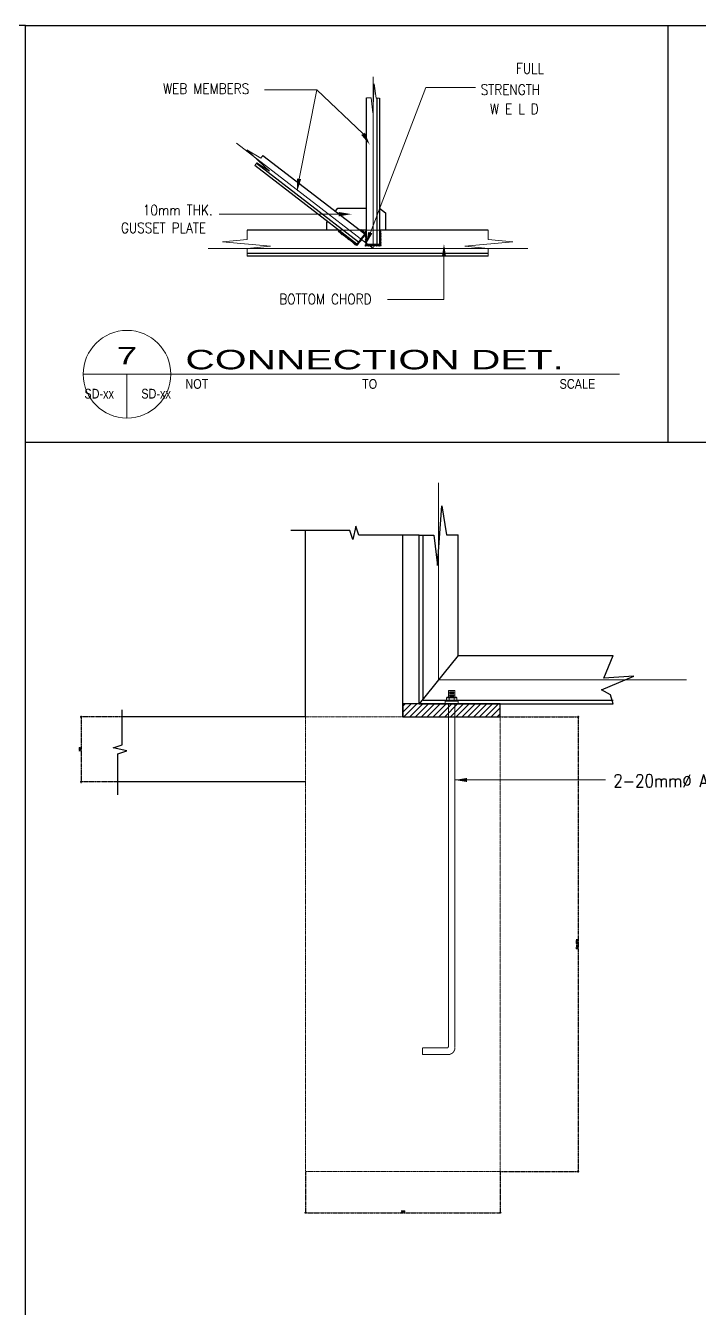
# Model space of a CAD drawing. Header units: millimetres. Extents: x -14320 to 437400, y -59080 to 73710.
# Drawn here: x 36180 to 46562, y -33711 to -13951 of the extents above; entities that cross this region are included whole.
import ezdxf
from ezdxf.enums import TextEntityAlignment as Align

# ---------------------------------------------------------------- set-up
doc = ezdxf.new("R2010")
doc.units = ezdxf.units.MM
doc.header["$LTSCALE"] = 10
doc.header["$MEASUREMENT"] = 0
doc.linetypes.add('HIDDEN', pattern=[0.375, 0.25, -0.125])
doc.linetypes.add('PHANTOM2', pattern=[1.25, 0.625, -0.125, 0.125, -0.125, 0.125, -0.125])
doc.layers.add('ANG', color=5, linetype='Continuous')
doc.layers.add('truss', color=3, linetype='Continuous')
for name, color, linetype, lineweight in [('DIM', 8, 'Continuous', 5), ('HATCH', 8, 'Continuous', 5), ('S-Ablt', 1, 'Continuous', 9), ('S-Anno-Symb', 143, 'PHANTOM2', 13), ('SECTION C', 2, 'Continuous', 25), ('TEXT', 2, 'Continuous', 20)]:
    doc.layers.add(name, color=color, linetype=linetype, lineweight=lineweight)
doc.styles.add('1', font='simplex.shx', dxfattribs={"width": 0.85, "height": 40})
doc.styles.add('40', font='simplex.shx', dxfattribs={"width": 0.8, "height": 20})
doc.styles.add('TITLE1', font='HELV.shx', dxfattribs={"height": 500})
doc.styles.add('TITLE2', font='HELV.shx', dxfattribs={"height": 400})
doc.dimstyles.new('ESCA10', dxfattribs={"dimtxt": 20, "dimasz": 0.25, "dimexe": 10, "dimexo": 10, "dimgap": 10, "dimtad": 1, "dimdec": 0, "dimrnd": 1, "dimdsep": 46, "dimtxsty": '40', "dimblk1": 'ESCADIM_ARW', "dimblk2": 'ESCADIM_ARW', "dimsah": 1, "dimcen": 50, "dimclrd": 1, "dimclre": 1, "dimclrt": 52, "dimadec": 0, "dimazin": 0, "dimtfac": 1, "dimtdec": 0, "dimtofl": 0, "dimtmove": 0, "dimatfit": 3, "dimldrblk": 'ESCADIM_ARW', "dimfxl": 1, "dimtolj": 1, "dimtzin": 0, "dimarcsym": 0})

# ---------------------------------------------------------------- blocks, each defined once
blk = doc.blocks.new('*X129')
at = {"color": 0}
for p, q in [((28.5652, 40.9501), (28.5598, 40.9555)), ((28.6152, 40.9511), (28.6197, 40.9555)), ((28.6212, 40.9481), (28.6152, 40.9541)), ((28.6212, 40.9541), (28.6198, 40.9555)), ((28.5652, 40.9441), (28.5592, 40.9501)), ((28.5592, 40.9431), (28.5652, 40.9491)), ((28.5652, 40.9381), (28.5592, 40.9441)), ((28.5592, 40.9371), (28.5652, 40.9431)), ((28.5652, 40.9321), (28.5592, 40.9381)), ((28.5592, 40.9311), (28.5652, 40.9371)), ((28.5652, 40.9261), (28.5592, 40.9321)), ((28.5592, 40.9251), (28.5652, 40.9311)), ((28.5652, 40.9201), (28.5592, 40.9261)), ((28.5592, 40.9191), (28.5652, 40.9251)), ((28.5652, 40.9141), (28.5592, 40.9201)), ((28.5592, 40.9131), (28.5652, 40.9191)), ((28.5652, 40.9081), (28.5592, 40.9141)), ((28.5592, 40.9071), (28.5652, 40.9131)), ((28.5652, 40.9021), (28.5592, 40.9081)), ((28.5592, 40.9011), (28.5652, 40.9071)), ((28.6152, 40.9451), (28.6212, 40.9511)), ((28.6212, 40.9421), (28.6152, 40.9481)), ((28.6152, 40.9391), (28.6212, 40.9451)), ((28.6212, 40.9361), (28.6152, 40.9421)), ((28.6152, 40.9331), (28.6212, 40.9391)), ((28.6212, 40.9301), (28.6152, 40.9361)), ((28.6152, 40.9271), (28.6212, 40.9331)), ((28.6212, 40.9241), (28.6152, 40.9301)), ((28.6152, 40.9211), (28.6212, 40.9271)), ((28.6212, 40.9181), (28.6152, 40.9241)), ((28.6152, 40.9151), (28.6212, 40.9211)), ((28.6212, 40.9121), (28.6152, 40.9181)), ((28.6152, 40.9091), (28.6212, 40.9151)), ((28.6212, 40.9061), (28.6152, 40.9121)), ((28.6152, 40.9031), (28.6212, 40.9091)), ((28.6212, 40.9001), (28.6152, 40.9061)), ((28.5676, 40.8938), (28.5592, 40.9021)), ((28.5592, 40.8951), (28.5652, 40.9011)), ((28.5616, 40.8938), (28.5592, 40.8961)), ((28.5639, 40.8938), (28.5699, 40.8998)), ((28.5736, 40.8938), (28.5676, 40.8998)), ((28.5699, 40.8938), (28.5759, 40.8998)), ((28.5796, 40.8938), (28.5736, 40.8998)), ((28.5759, 40.8938), (28.5819, 40.8998)), ((28.5856, 40.8938), (28.5796, 40.8998)), ((28.5819, 40.8938), (28.5879, 40.8998)), ((28.5916, 40.8938), (28.5856, 40.8998)), ((28.5879, 40.8938), (28.5939, 40.8998)), ((28.5976, 40.8938), (28.5916, 40.8998)), ((28.5939, 40.8938), (28.5999, 40.8998)), ((28.6036, 40.8938), (28.5976, 40.8998)), ((28.5999, 40.8938), (28.6059, 40.8998)), ((28.6096, 40.8938), (28.6036, 40.8998)), ((28.6059, 40.8938), (28.6119, 40.8998)), ((28.6156, 40.8938), (28.6096, 40.8998)), ((28.6119, 40.8938), (28.6212, 40.9031)), ((28.6216, 40.8938), (28.6156, 40.8998)), ((28.6179, 40.8938), (28.6212, 40.8971))]:
    blk.add_line(p, q, dxfattribs=at)
blk = doc.blocks.new('*X130')
at = {"color": 0}
for p, q in [((28.6161, 40.94), (28.633, 40.9569)), ((28.6262, 40.9441), (28.6396, 40.9575)), ((28.6324, 40.9489), (28.6282, 40.9532)), ((28.6358, 40.9515), (28.6316, 40.9558)), ((28.6392, 40.9541), (28.635, 40.9584)), ((28.71, 40.9379), (28.7251, 40.953)), ((28.6448, 40.9125), (28.6146, 40.9427)), ((28.625, 40.9384), (28.618, 40.9453)), ((28.6187, 40.9366), (28.623, 40.9409)), ((28.6213, 40.9332), (28.6256, 40.9375)), ((28.6257, 40.9437), (28.6214, 40.9479)), ((28.624, 40.9298), (28.6282, 40.9341)), ((28.6291, 40.9463), (28.6248, 40.9506)), ((28.6266, 40.9264), (28.6308, 40.9307)), ((28.6292, 40.923), (28.6334, 40.9273)), ((28.6318, 40.9197), (28.6361, 40.9239)), ((28.6554, 40.8959), (28.6321, 40.9193)), ((28.6344, 40.9163), (28.6387, 40.9205)), ((28.637, 40.9129), (28.6413, 40.9171)), ((28.6396, 40.9095), (28.6439, 40.9138)), ((28.6422, 40.9061), (28.6465, 40.9104)), ((28.6448, 40.9027), (28.6491, 40.907)), ((28.6474, 40.8993), (28.6517, 40.9036)), ((28.65, 40.8959), (28.6648, 40.9107)), ((28.6622, 40.9011), (28.6579, 40.9054)), ((28.658, 40.8979), (28.6908, 40.9307)), ((28.6656, 40.9037), (28.6613, 40.908)), ((28.669, 40.9063), (28.6647, 40.9106)), ((28.6724, 40.9089), (28.6681, 40.9132)), ((28.6758, 40.9116), (28.6715, 40.9158)), ((28.6792, 40.9142), (28.6749, 40.9184)), ((28.6826, 40.9168), (28.6783, 40.9211)), ((28.6859, 40.9194), (28.6817, 40.9237)), ((28.684, 40.9179), (28.7168, 40.9507)), ((28.6893, 40.922), (28.6851, 40.9263)), ((28.6927, 40.9246), (28.6885, 40.9289)), ((28.6961, 40.9272), (28.6918, 40.9315)), ((28.6995, 40.9298), (28.6952, 40.9341)), ((28.7029, 40.9324), (28.6986, 40.9367)), ((28.7063, 40.935), (28.702, 40.9393)), ((28.7097, 40.9376), (28.7054, 40.9419)), ((28.7131, 40.9402), (28.7088, 40.9445)), ((28.7165, 40.9429), (28.7122, 40.9471)), ((28.7199, 40.9455), (28.7156, 40.9497)), ((28.7233, 40.9481), (28.719, 40.9524)), ((28.6588, 40.8985), (28.6545, 40.9028))]:
    blk.add_line(p, q, dxfattribs=at)
blk = doc.blocks.new('EXT', base_point=(6.5784, 3.6597))
for p, q in [((6.5734, 3.6697), (6.5834, 3.6697)), ((6.5734, 3.6697), (6.5734, 3.6597)), ((6.5834, 3.6697), (6.5734, 3.6697)), ((6.5734, 3.6663), (6.5834, 3.6663)), ((6.5734, 3.663), (6.5834, 3.663)), ((6.5734, 3.6597), (6.5834, 3.6597)), ((6.575, 3.668), (6.5818, 3.668)), ((6.575, 3.6647), (6.5818, 3.6647)), ((6.575, 3.6613), (6.5818, 3.6613)), ((6.5834, 3.6597), (6.5834, 3.6697))]:
    blk.add_line(p, q)
blk = doc.blocks.new('NUT10')
for p, q in [((-10, 4.5), (10, 4.5)), ((-10, 0), (-10, 4.5)), ((-10, 0), (10, 0)), ((-8, 9.4), (-8, 4.5)), ((-4, 9.4), (-8, 9.4)), ((-4, 10.5), (-6, 10.5)), ((-4, 4.5), (-4, 10.5)), ((-4, 10.5), (4, 10.5)), ((-4, 9.4), (4, 9.4)), ((6, 10.5), (4, 10.5)), ((4, 4.5), (4, 10.5)), ((8, 9.4), (4, 9.4)), ((8, 4.5), (8, 9.4)), ((10, 0), (10, 4.5))]:
    blk.add_line(p, q)
for centre, radius, start, end in [((-6, 8.1), 2.41, 33.9696, 146.0304), ((0, 2.4), 8.05, 60.2058, 119.7942), ((6, 8.1), 2.41, 33.9696, 146.0304)]:
    blk.add_arc(centre, radius, start, end)
at = {"xscale": 1000, "yscale": 1000, "zscale": 1000}
blk.add_blockref('EXT', (0, 10.5), dxfattribs=at)
blk = doc.blocks.new('ESCADIM_ARW')
at = {"color": 9}
blk.add_line((75, 0), (-75, 0), dxfattribs=at)
blk.add_circle((0, 0), 37.5, dxfattribs=at)
blk = doc.blocks.new('*D199')
at = {"layer": 'Defpoints', "color": 0, "transparency": 16777216}
for p in [(37668, -24600), (37033, -25600), (37598, -25600)]:
    blk.add_point(p, dxfattribs=at)
at = {"layer": 'S-Anno-Symb', "color": 1, "lineweight": -2, "transparency": 16777216}
for p, q in [((37658, -24600), (37023, -24600)), ((37033, -24600), (37033, -25600)), ((37588, -25600), (37023, -25600))]:
    blk.add_line(p, q, dxfattribs=at)
at = {"layer": 'S-Anno-Symb', "color": 1, "lineweight": -2, "transparency": 16777216, "xscale": 0.25, "yscale": 0.25, "zscale": 0.25}
for p, rotation in [((37033, -24600), 90), ((37033, -25600), 270)]:
    blk.add_blockref('ESCADIM_ARW', p, dxfattribs=dict(at, rotation=rotation))
at = {"layer": 'S-Anno-Symb', "color": 52, "transparency": 16777216, "insert": (37013, -25100), "char_height": 20, "attachment_point": 5, "rotation": 90, "style": '40'}
blk.add_mtext('\\A1;1000', dxfattribs=at)
blk = doc.blocks.new('*D200')
at = {"layer": 'Defpoints', "color": 0, "transparency": 16777216}
for p in [(43494, -24600), (43494, -31600), (44694, -31600)]:
    blk.add_point(p, dxfattribs=at)
at = {"layer": 'S-Anno-Symb', "color": 1, "lineweight": -2, "transparency": 16777216}
for p, q in [((43504, -24600), (44704, -24600)), ((44694, -24600), (44694, -31600)), ((43504, -31600), (44704, -31600))]:
    blk.add_line(p, q, dxfattribs=at)
at = {"layer": 'S-Anno-Symb', "color": 1, "lineweight": -2, "transparency": 16777216, "xscale": 0.25, "yscale": 0.25, "zscale": 0.25}
for p, rotation in [((44694, -24600), 90), ((44694, -31600), 270)]:
    blk.add_blockref('ESCADIM_ARW', p, dxfattribs=dict(at, rotation=rotation))
at = {"layer": 'S-Anno-Symb', "color": 52, "transparency": 16777216, "insert": (44674, -28100), "char_height": 20, "attachment_point": 5, "rotation": 90, "style": '40'}
blk.add_mtext('\\A1;BEAM DEPTH', dxfattribs=at)
blk = doc.blocks.new('*D201')
at = {"layer": 'Defpoints', "color": 0, "transparency": 16777216}
for p in [(40494, -31600), (43494, -31600), (43494, -32237)]:
    blk.add_point(p, dxfattribs=at)
at = {"layer": 'S-Anno-Symb', "color": 1, "lineweight": -2, "transparency": 16777216}
for p, q in [((40494, -31610), (40494, -32247)), ((43494, -31610), (43494, -32247)), ((40494, -32237), (43494, -32237))]:
    blk.add_line(p, q, dxfattribs=at)
at = {"layer": 'S-Anno-Symb', "color": 1, "lineweight": -2, "transparency": 16777216, "xscale": 0.25, "yscale": 0.25, "zscale": 0.25, "rotation": 180}
blk.add_blockref('ESCADIM_ARW', (40494, -32237), dxfattribs=at)
at = {"layer": 'S-Anno-Symb', "color": 1, "lineweight": -2, "transparency": 16777216, "xscale": 0.25, "yscale": 0.25, "zscale": 0.25}
blk.add_blockref('ESCADIM_ARW', (43494, -32237), dxfattribs=at)
at = {"layer": 'S-Anno-Symb', "color": 52, "transparency": 16777216, "insert": (41994, -32217), "char_height": 20, "attachment_point": 5, "style": '40'}
blk.add_mtext('\\A1;3000', dxfattribs=at)

msp = doc.modelspace()

# ---------------------------------------------------------------- hatches: boundary and pattern name
at = {"layer": 'HATCH'}
h = msp.add_hatch(dxfattribs=at)
h.set_pattern_fill('ANSI31', color=256, scale=20, style=0)
h.set_pattern_definition([(45, (-3270505.19, -424637.336), (-44.9012806, 44.9012806), [])])
h.paths.add_polyline_path([(43494.2, -24400), (41994.2, -24400), (41994.2, -24600), (43494.2, -24600)])

# ---------------------------------------------------------------- linework, layer by layer
at = {"color": 1}
for points in [[(40952.6, -16810.3), (40990.4, -16760.1), (41434.2, -16760.1)], [(41634.2, -16760.1), (41723.9, -16834.4), (41723.9, -17101.1)], [(40822.4, -17101.1), (40822.4, -16982.9), (40832.2, -16970)], [(42244.2, -21798.2), (42470.9, -21798.2), (42527.2, -22265.9), (42594.6, -21349.8), (42667.7, -21793.8), (42844.2, -21793.8)], [(42244.2, -21798.2), (41313.7, -21798.2), (41267.9, -21659.2), (41220.5, -21867.6), (41174.7, -21728.7), (40264.6, -21728.7)], [(45236.2, -24400), (45195.4, -24261.4), (45054.4, -24183.3), (45553.4, -23971.4), (45091.4, -24005), (45236.2, -23654.9)], [(37598.4, -25800.9), (37598.4, -25169.5), (37737.3, -25123.7), (37528.9, -25076.3), (37667.8, -25030.5), (37667.8, -24488.4)]]:
    msp.add_lwpolyline(points, dxfattribs=at)
at = {"layer": 'ANG'}
for p, q in [((36179.7, -13950.6), (-14320.3, -13950.6)), ((36179.7, -55144.7), (36179.7, -13950.6)), ((36179.7, -13950.6), (55979.7, -13950.6)), ((46079.7, -20367.8), (46079.7, -13950.6)), ((36179.7, -20367.8), (55979.7, -20367.8))]:
    msp.add_line(p, q, dxfattribs=at)
at = {"layer": 'DIM'}
for p, q in [((41534.2, -17381.1), (41534.2, -14739.8)), ((41534.2, -17381.1), (39427.3, -15762.7)), ((41330.8, -17101.1), (41002.7, -17101.1)), ((41634.2, -17101.1), (41434.2, -17101.1)), ((43917.1, -17381.1), (38994.4, -17381.1)), ((42544.2, -24027.4), (42544.2, -20993.1)), ((42544.2, -24027.4), (46364.2, -24027.4))]:
    msp.add_line(p, q, dxfattribs=at)
for points in [[(41634.2, -15065.3), (41581.1, -15065.3), (41550.8, -14847), (41529.6, -15292.7), (41502.3, -15062.2), (41434.2, -15062.2)], [(39834.2, -15950.2), (39803.6, -15990), (39587.7, -15863.2), (39939.6, -16190.7), (39742.4, -16066.4), (39710.8, -16107.5)], [(39594.8, -17101.1), (39594.8, -17245.5), (39213.5, -17280.4), (39953.1, -17350), (39593, -17384.9), (39593, -17501.1)], [(43307.8, -17101.1), (43307.8, -17245.5), (43689.1, -17280.4), (42949.5, -17350), (43309.6, -17384.9), (43309.6, -17501.1)]]:
    msp.add_lwpolyline(points, dxfattribs=at)
at = {"layer": 'S-Ablt', "linetype": 'HIDDEN'}
for p, q in [((42694.2, -24400), (42694.2, -29675)), ((42794.2, -24400), (42794.2, -29700)), ((42669.2, -29700), (42294.2, -29700)), ((42294.2, -29700), (42294.2, -29800)), ((42694.2, -29800), (42294.2, -29800))]:
    msp.add_line(p, q, dxfattribs=at)
for centre, radius in [((42669.2, -29675), 25), ((42694.2, -29700), 100)]:
    msp.add_arc(centre, radius, 270, 0, dxfattribs=at)
at = {"layer": 'S-Anno-Symb'}
msp.add_lwpolyline([(40494.2, -31600), (43494.2, -31600), (43494.2, -24600), (40494.2, -24600)], close=True, dxfattribs=at)
at = {"layer": 'SECTION C', "color": 4}
for p, q in [((40494.2, -24600), (40494.2, -21728.7)), ((41994.2, -24600), (41994.2, -21798.2)), ((40494.2, -24600), (37667.8, -24600)), ((40494.2, -25600), (37598.4, -25600))]:
    msp.add_line(p, q, dxfattribs=at)
at = {"layer": 'TEXT', "color": 9}
for p, q in [((40665, -14936.8), (39860.3, -14936.8)), ((40392.7, -16310.3), (40665, -14936.8)), ((41380.3, -15617.6), (40665, -14936.8)), ((41492.7, -17138.3), (42348.3, -14904.1)), ((42348.3, -14904.1), (43110.1, -14904.1)), ((42626.4, -17511.7), (42626.4, -18170.5)), ((42626.4, -18170.5), (41758.8, -18170.5)), ((42794.2, -25570.7), (45114.3, -25570.7))]:
    msp.add_line(p, q, dxfattribs=at)
at = {"layer": 'TEXT', "color": 11}
msp.add_line((41005.6, -16854.7), (39163.6, -16854.7), dxfattribs=at)
at = {"layer": 'TEXT', "color": 8}
for p, q in [((37066.6, -19320.2), (45332.9, -19320.2)), ((37741.6, -19320.2), (37741.6, -19995.2))]:
    msp.add_line(p, q, dxfattribs=at)
msp.add_circle((37741.6, -19320.2), 675, dxfattribs=at)
at = {"layer": 'TEXT', "color": 9}
for points in [[(41351.8, -15634.8), (41408.9, -15600.3), (41483.7, -15788.8)], [(40359.7, -16305.2), (40425.6, -16315.4), (40362.1, -16507.9)], [(41461.6, -17126.2), (41523.7, -17150.4), (41420.1, -17324.7)], [(42659.8, -17511.7), (42593.1, -17511.7), (42626.4, -17311.7)]]:
    msp.add_solid(points, dxfattribs=at)
at = {"layer": 'TEXT', "color": 11}
msp.add_solid([(41005.6, -16888.1), (41005.6, -16821.4), (41205.6, -16854.7)], dxfattribs=at)
at = {"layer": 'TEXT'}
msp.add_solid([(42981.7, -25602), (42981.7, -25539.5), (42794.2, -25570.7)], dxfattribs=at)
at = {"layer": 'truss'}
for p, q in [((41434.2, -17324.2), (41434.2, -15062.2)), ((41594.2, -15065.3), (41594.2, -17324.2)), ((41634.2, -15065.3), (41634.2, -17324.2)), ((39834.2, -15950.2), (41404.5, -17157.8)), ((41282.7, -17316.4), (39710.8, -16107.5)), ((41307, -17284.7), (39735.1, -16075.8)), ((41002.7, -17101.1), (39594.8, -17101.1)), ((41404.5, -17157.8), (41282.7, -17316.4)), ((41434.2, -17101.1), (41330.8, -17101.1)), ((43307.8, -17101.1), (41634.2, -17101.1)), ((41634.2, -17324.2), (41434.2, -17324.2)), ((43309.6, -17461.1), (39593, -17461.1)), ((43309.6, -17501.1), (39593, -17501.1)), ((42244.2, -24400), (42244.2, -21798.2)), ((42304.2, -24340), (42304.2, -21798.2)), ((42844.2, -23654.9), (42844.2, -21793.8)), ((42844.2, -23654.9), (42244.2, -24400)), ((42844.2, -23654.9), (45236.2, -23654.9)), ((42244.2, -24400), (45236.2, -24400)), ((42304.2, -24340), (45236.2, -24340))]:
    msp.add_line(p, q, dxfattribs=at)
msp.add_lwpolyline([(41994.2, -24600), (43494.2, -24600), (43494.2, -24400), (41994.2, -24400)], close=True, dxfattribs=at)

# ---------------------------------------------------------------- block references
at = {"layer": 'DIM', "xscale": -4000, "yscale": 4000, "zscale": 4000.000000000002}
for name in ['*X130', '*X129']:
    msp.add_blockref(name, (155895.2, -180923.2), dxfattribs=at)
at = {"layer": 'S-Ablt', "xscale": -10, "yscale": 10, "zscale": 10}
msp.add_blockref('NUT10', (42744.2, -24400), dxfattribs=at)

# ---------------------------------------------------------------- texts
at = {"layer": 'TEXT'}
for s, height, style, width, p in [('FULL ', 160, '1', 0.85, (43736.8, -14690.5)), ('WEB MEMBERS', 160, '1', 0.85, (38296.8, -15001.9)), ('STRENGTH', 160, '1', 0.85, (43192.8, -15016.9)), ('W E L D', 160, '1', 0.85, (43335.3, -15313.8)), ('BOTTOM CHORD', 160, '1', 0.85, (40087.9, -18243.2)), ('NOT', 150, 'TITLE2', 0.8, (38641.6, -19545.2)), ('2-20mm%%C A325', 200, '1', 0.85, (45235.5, -25684.4))]:
    msp.add_text(s, height=height, dxfattribs=dict(at, style=style, width=width)).set_placement(p)
at = {"layer": 'TEXT', "color": 2, "style": '1', "width": 0.85}
for s, p in [('10mm THK.', (37984.7, -16872.2)), ('GUSSET PLATE', (37647.9, -17146.5))]:
    msp.add_text(s, height=160, dxfattribs=at).set_placement(p)
at = {"layer": 'TEXT', "color": 5, "style": 'TITLE1', "width": 1.5}
msp.add_text('7', height=270, dxfattribs=at).set_placement((37741.6, -19170.2), align=Align.CENTER)
msp.add_text('CONNECTION DET.', height=300, dxfattribs=at).set_placement((38641.6, -19245.2))
at = {"layer": 'TEXT', "style": 'TITLE2', "width": 0.8}
for s, p in [('SD-xx', (37312.7, -19695.2)), ('SD-xx', (38190, -19695.2)), ('TO', (41480.6, -19545.2))]:
    msp.add_text(s, height=150, dxfattribs=at).set_placement(p, align=Align.CENTER)
msp.add_text('SCALE', height=150, dxfattribs=at).set_placement((44957.9, -19545.2), align=Align.RIGHT)

# ---------------------------------------------------------------- dimensions: what is measured, and where the dimension line sits
at = {"layer": 'S-Anno-Symb'}
dim = msp.add_linear_dim(base=(37033, -25600), p1=(37667.8, -24600), p2=(37598.4, -25600), angle=90, dimstyle='ESCA10', dxfattribs=at)
dim.commit()
dim.dimension.update_dxf_attribs({"geometry": '*D199', "text_midpoint": (37013, -25100)})
dim = msp.add_linear_dim(base=(44694.2, -31600), p1=(43494.2, -24600), p2=(43494.2, -31600), angle=90, text='BEAM DEPTH', dimstyle='ESCA10', dxfattribs=at)
dim.commit()
dim.dimension.update_dxf_attribs({"geometry": '*D200', "text_midpoint": (44674.2, -28100)})
dim = msp.add_linear_dim(base=(43494.2, -32236.9), p1=(40494.2, -31600), p2=(43494.2, -31600), dimstyle='ESCA10', dxfattribs=at)
dim.commit()
dim.dimension.update_dxf_attribs({"geometry": '*D201', "text_midpoint": (41994.2, -32216.9)})

doc.saveas('drawing.dxf')
